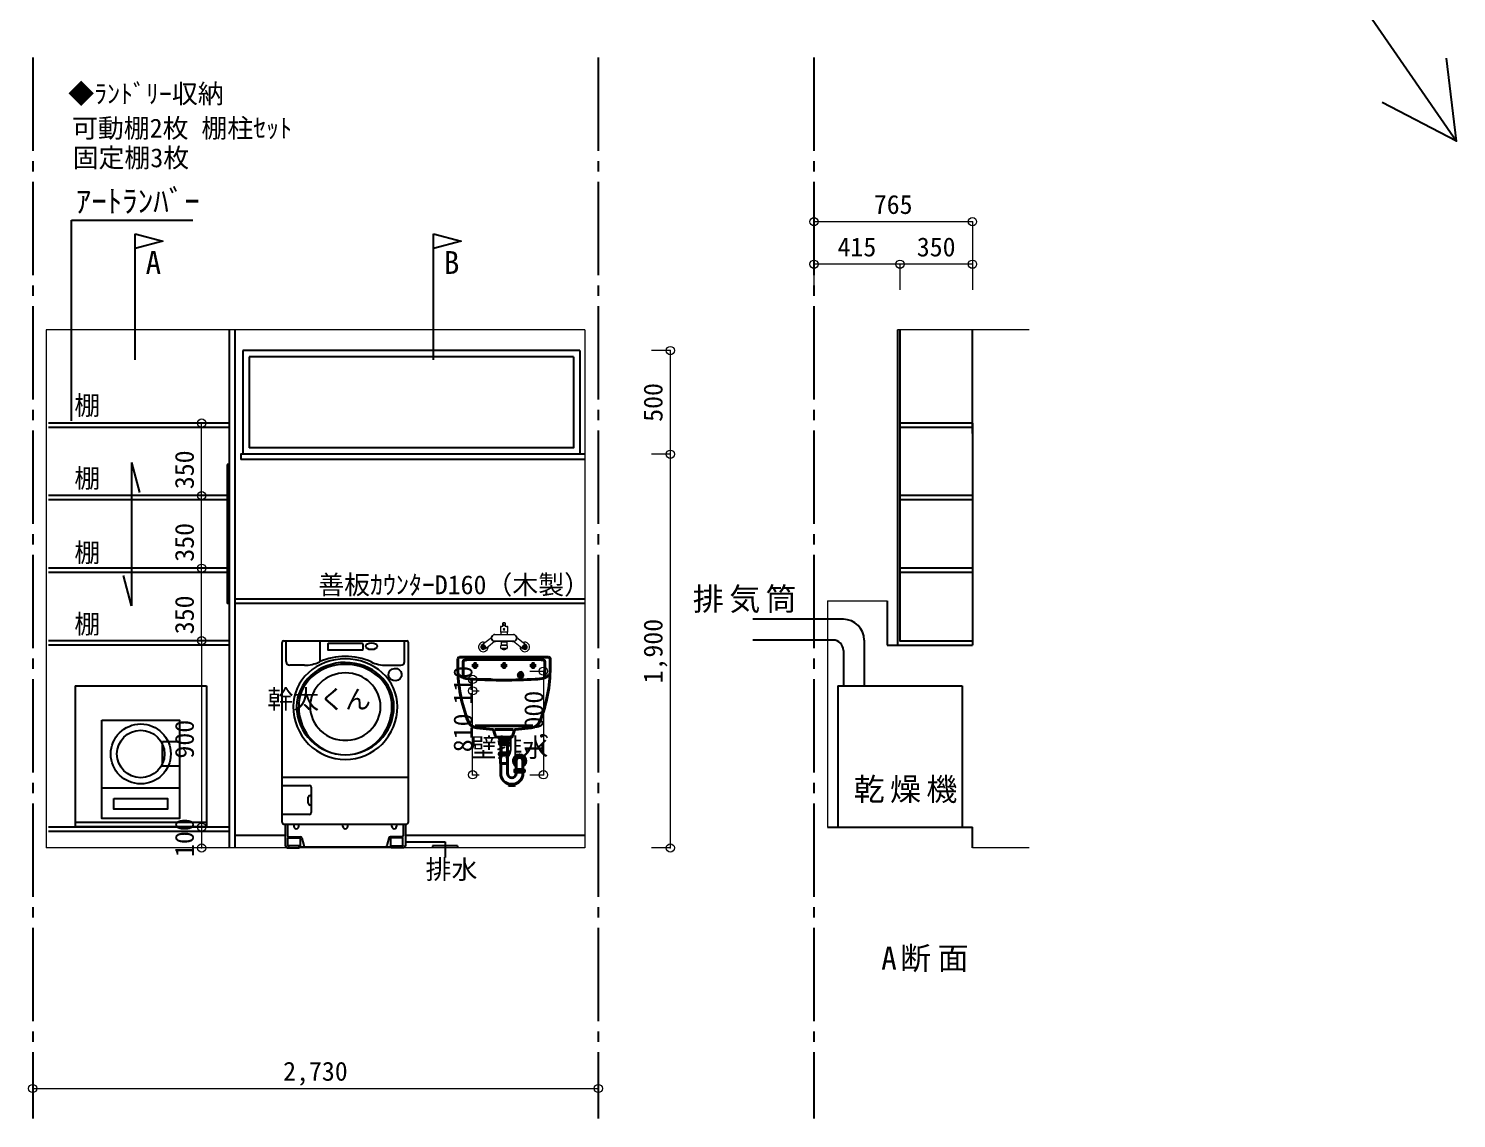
# Model space of a CAD drawing. Units: millimetres at full size, sheet at 1:50, with parts at 1:100. Extents: x -31113 to 29332, y -20209 to 31249.
# Drawn here: x -18290 to -11398, y -7848 to -2589 of the extents above; entities that cross this region are included whole.
import ezdxf
from ezdxf.enums import TextEntityAlignment as Align

# ---------------------------------------------------------------- set-up
doc = ezdxf.new("R2010")
doc.units = ezdxf.units.MM
doc.header["$LTSCALE"] = 50
doc.header["$PDMODE"] = 32
doc.header["$PDSIZE"] = 40
doc.linetypes.add('CHAIN2', pattern=[12, 9, -1, 1, -1])
for name, color, linetype, lineweight in [('0-0_図面枠', 5, 'CHAIN2', 25), ('0-1_文字', 4, 'Continuous', 9), ('0-7_家具', 134, 'Continuous', 25), ('0-E_2058', 7, 'Continuous', 9), ('0-F_補助線', 7, 'Continuous', 25), ('1-E_ソリッド図形', 7, 'Continuous', 9), ('B-A_文字', 7, 'Continuous', 25)]:
    doc.layers.add(name, color=color, linetype=linetype, lineweight=lineweight)
doc.layers.add('1-F_寸法・方位', color=7, linetype='Continuous')
doc.styles.add('ＭＳ ゴシック', font='')
doc.styles.get('ＭＳ ゴシック').set_extended_font_data('MS Gothic')

msp = doc.modelspace()

# ---------------------------------------------------------------- linework, layer by layer
at = {"layer": '0-0_図面枠'}
for p, q in [((-18269.59, -2729.17), (-18269.59, -7848.22)), ((-15539.59, -2729.17), (-15539.59, -7848.22)), ((-14498.74, -2729.17), (-14498.74, -7848.22)), ((-16470.77, -6512.73), (-16279.59, -6512.73)), ((-16279.59, -6512.73), (-16279.59, -6589.02)), ((-16219.59, -6532.98), (-16219.59, -6542.98))]:
    msp.add_line(p, q, dxfattribs=at)
msp.add_lwpolyline([(-16219.59, -6532.98), (-16339.59, -6532.98), (-16339.59, -6542.98)], dxfattribs=at)
at = {"layer": '0-1_文字'}
for p, q in [((-15604.59, -4042.98), (-18204.59, -4042.98)), ((-18204.59, -4042.98), (-18204.59, -6542.98)), ((-15604.59, -4042.98), (-15604.59, -6542.98)), ((-13459.97, -4042.98), (-14095.74, -4042.98)), ((-14433.74, -5349.9), (-14433.74, -6442.98)), ((-14433.74, -5349.9), (-14145.74, -5349.9)), ((-15604.59, -6542.98), (-18204.59, -6542.98)), ((-13459.97, -6542.98), (-13733.74, -6542.98))]:
    msp.add_line(p, q, dxfattribs=at)
at = {"layer": '0-7_家具'}
for p, q in [((-13733.74, -4542.98), (-13733.74, -4042.98)), ((-15659.59, -4172.98), (-17224.59, -4172.98)), ((-17224.59, -4172.98), (-17224.59, -4612.98)), ((-13733.74, -4513.98), (-13733.74, -4842.98)), ((-13733.74, -4863.98), (-13733.74, -5192.98)), ((-13733.74, -5213.98), (-13733.74, -5542.98)), ((-14356.74, -5439.58), (-14793.89, -5439.58)), ((-14406.74, -5539.58), (-14793.89, -5539.58)), ((-14256.74, -5539.58), (-14256.74, -5760.98)), ((-14356.74, -5589.58), (-14356.74, -5760.98))]:
    msp.add_line(p, q, dxfattribs=at)
msp.add_lwpolyline([(-15659.59, -4172.98), (-15659.59, -4612.98), (-17224.59, -4612.98)], dxfattribs=at)
for centre, radius in [((-14356.74, -5539.58), 100), ((-14406.74, -5589.58), 50)]:
    msp.add_arc(centre, radius, 0, 90, dxfattribs=at)
at = {"layer": '0-E_2058', "color": 6, "lineweight": 25}
for p, q in [((-17775.09, -4187.9), (-17775.09, -3578.89)), ((-16335.31, -4187.9), (-16335.31, -3578.89)), ((-17321.59, -6442.98), (-18192.59, -6442.98)), ((-17321.59, -6463.98), (-18192.59, -6463.98))]:
    msp.add_line(p, q, dxfattribs=at)
at = {"layer": '0-E_2058', "color": 4}
for p, q in [((-13733.74, -3521.15), (-14498.74, -3521.15)), ((-14498.74, -3521.15), (-14498.74, -3726.09)), ((-13733.74, -3521.15), (-13733.74, -3726.09)), ((-14083.74, -3726.09), (-14498.74, -3726.09)), ((-14498.74, -3726.09), (-14498.74, -3850.29)), ((-13733.74, -3726.09), (-14083.74, -3726.09)), ((-14083.74, -3726.09), (-14083.74, -3850.29)), ((-13733.74, -3726.09), (-13733.74, -3850.29)), ((-15192.17, -4142.98), (-15282.39, -4142.98)), ((-15192.17, -4142.98), (-15192.17, -4642.98)), ((-17454.23, -4842.98), (-17454.23, -4492.98)), ((-15192.17, -4642.98), (-15282.39, -4642.98)), ((-15192.17, -4642.98), (-15192.17, -6542.98)), ((-17454.23, -5192.98), (-17454.23, -4842.98)), ((-17454.23, -5542.98), (-17454.23, -5192.98)), ((-17454.23, -5542.98), (-17454.23, -6442.98)), ((-17454.23, -6442.98), (-17454.23, -6542.98)), ((-15192.17, -6542.98), (-15282.39, -6542.98)), ((-18269.59, -7703.73), (-15539.59, -7703.73))]:
    msp.add_line(p, q, dxfattribs=at)
at = {"layer": '0-E_2058', "color": 6, "lineweight": 25}
for points in [[(-17775.09, -3578.89), (-17642.12, -3614.52), (-17775.09, -3650.15)], [(-16335.31, -3578.89), (-16202.34, -3614.52), (-16335.31, -3650.15)]]:
    msp.add_lwpolyline(points, dxfattribs=at)
at = {"layer": '0-E_2058'}
for p in [(-14498.74, -3521.15), (-13733.74, -3521.15), (-14498.74, -3726.09), (-14083.74, -3726.09), (-13733.74, -3726.09), (-15192.17, -4142.98), (-17454.23, -4492.98), (-15192.17, -4642.98), (-17454.23, -4842.98), (-17454.23, -5192.98), (-17454.23, -5542.98), (-17454.23, -6442.98), (-17454.23, -6542.98), (-15192.17, -6542.98), (-18269.59, -7703.73), (-15539.59, -7703.73)]:
    msp.add_point(p, dxfattribs=at)
at = {"layer": '0-F_補助線', "color": 6}
for p, q in [((-18081.9, -3513.66), (-17497.17, -3513.66)), ((-18081.9, -4481.76), (-18081.9, -3513.66)), ((-17321.59, -4042.98), (-17321.59, -6542.98)), ((-17294.59, -4042.98), (-17294.59, -6542.98)), ((-14095.74, -4042.98), (-14095.74, -5563.98)), ((-15629.59, -4142.98), (-17254.59, -4142.98)), ((-17254.59, -4142.98), (-17254.59, -4642.98)), ((-15629.59, -4142.98), (-15629.59, -4642.98)), ((-17321.59, -4492.98), (-18192.59, -4492.98)), ((-17321.59, -4513.98), (-18192.59, -4513.98)), ((-13733.74, -4492.98), (-14083.74, -4492.98)), ((-13733.74, -4513.98), (-14083.74, -4513.98)), ((-13733.74, -4492.98), (-13733.74, -4513.98)), ((-17792.59, -4682.98), (-17792.59, -5373.98)), ((-17792.59, -4682.98), (-17753.77, -4827.87)), ((-15604.59, -4667.98), (-17264.59, -4667.98)), ((-17321.59, -4692.98), (-17331.59, -4692.98)), ((-17331.59, -4692.98), (-17331.59, -5363.98)), ((-17321.59, -4842.98), (-18192.59, -4842.98)), ((-17321.59, -4863.98), (-18192.59, -4863.98)), ((-13733.74, -4842.98), (-14083.74, -4842.98)), ((-13733.74, -4863.98), (-14083.74, -4863.98)), ((-13733.74, -4842.98), (-13733.74, -4863.98)), ((-17321.59, -5192.98), (-18192.59, -5192.98)), ((-17321.59, -5213.98), (-18192.59, -5213.98)), ((-17792.59, -5373.98), (-17831.42, -5229.09)), ((-13733.74, -5192.98), (-14083.74, -5192.98)), ((-13733.74, -5213.98), (-14083.74, -5213.98)), ((-13733.74, -5192.98), (-13733.74, -5213.98)), ((-17321.59, -5363.98), (-17331.59, -5363.98)), ((-15604.59, -5342.98), (-17294.59, -5342.98)), ((-15604.59, -5363.98), (-17294.59, -5363.98)), ((-17321.59, -5542.98), (-18192.59, -5542.98)), ((-17321.59, -5563.98), (-18192.59, -5563.98)), ((-14145.74, -5563.98), (-13733.74, -5563.98)), ((-13733.74, -5542.98), (-13733.74, -5563.98)), ((-14383.74, -5760.98), (-13783.74, -5760.98)), ((-14383.74, -5760.98), (-14383.74, -6442.98)), ((-13783.74, -5760.98), (-13783.74, -6442.98)), ((-14433.74, -6442.98), (-13733.74, -6442.98)), ((-13733.74, -6542.98), (-13733.74, -6442.98))]:
    msp.add_line(p, q, dxfattribs=at)
at = {"layer": '0-F_補助線', "lineweight": 18}
for p, q in [((-16046.06, -5515.05), (-16043.7, -5513.19)), ((-16040.33, -5512.7), (-16037.86, -5513.69)), ((-16012.09, -5475.59), (-16012.09, -5501.79)), ((-16010.59, -5502.09), (-16011.79, -5502.09)), ((-15994.59, -5502.09), (-16010.59, -5502.09)), ((-16010.59, -5502.09), (-16010.59, -5513.69)), ((-15978.59, -5502.09), (-15994.59, -5502.09)), ((-15977.39, -5502.09), (-15978.59, -5502.09)), ((-15978.59, -5513.69), (-15978.59, -5502.09)), ((-15977.09, -5501.79), (-15977.09, -5475.59)), ((-15951.32, -5513.69), (-15948.86, -5512.7)), ((-15945.48, -5513.19), (-15943.13, -5515.05)), ((-16084.59, -5572.98), (-16104.59, -5572.98)), ((-16102.02, -5563.56), (-16086.6, -5551.42)), ((-16094.59, -5562.98), (-16094.59, -5582.98)), ((-16087.17, -5582.42), (-16071.81, -5570.32)), ((-16086.6, -5551.42), (-16055.62, -5527.04)), ((-16071.81, -5570.32), (-16040.8, -5545.91)), ((-16055.62, -5527.04), (-16055.93, -5524.99)), ((-16055.49, -5527.91), (-16055.62, -5527.04)), ((-16054.67, -5521.83), (-16052.23, -5519.88)), ((-16053.93, -5538.82), (-16054.34, -5535.88)), ((-16051.84, -5541.48), (-16049.05, -5542.59)), ((-16040.8, -5545.91), (-16041.72, -5545.55)), ((-16038.86, -5546.67), (-16040.8, -5545.91)), ((-15994.59, -5514.19), (-16039.81, -5514.19)), ((-16039.81, -5545.19), (-15994.59, -5545.19)), ((-16039.59, -5513.69), (-16037.86, -5513.69)), ((-16034.86, -5545.69), (-16039.59, -5545.69)), ((-16037.86, -5513.69), (-16010.59, -5513.69)), ((-16035.5, -5546.19), (-16034.86, -5545.69)), ((-16008.59, -5545.69), (-16034.86, -5545.69)), ((-16010.59, -5513.69), (-15994.59, -5513.69)), ((-16010.09, -5564.89), (-16010.09, -5568.11)), ((-16002.59, -5564.89), (-16010.09, -5564.89)), ((-16010.09, -5579.6), (-16010.09, -5568.11)), ((-16010.09, -5579.6), (-16010.09, -5580.49)), ((-16010.09, -5580.49), (-16006.45, -5580.49)), ((-16008.84, -5548.19), (-16008.84, -5547.89)), ((-16008.84, -5548.19), (-16008.84, -5564.09)), ((-16008.84, -5564.09), (-16002.59, -5564.09)), ((-15994.59, -5545.69), (-16008.59, -5545.69)), ((-16007.59, -5546.69), (-16007.59, -5547.89)), ((-16006.45, -5580.49), (-16006.05, -5580.89)), ((-16006.45, -5580.49), (-15994.59, -5580.49)), ((-16004.01, -5580.89), (-16006.05, -5580.89)), ((-16004.01, -5580.89), (-16003.51, -5581.39)), ((-15994.59, -5580.89), (-16004.01, -5580.89)), ((-16003.51, -5581.39), (-15994.59, -5581.39)), ((-16003.51, -5581.39), (-16003.51, -5582.6)), ((-16002.59, -5564.09), (-15994.59, -5564.09)), ((-16002.59, -5564.09), (-16002.59, -5564.89)), ((-15994.59, -5564.89), (-16002.59, -5564.89)), ((-15994.59, -5513.69), (-15978.59, -5513.69)), ((-15949.38, -5514.19), (-15994.59, -5514.19)), ((-15994.59, -5545.19), (-15949.38, -5545.19)), ((-15980.6, -5545.69), (-15994.59, -5545.69)), ((-15994.59, -5564.09), (-15986.59, -5564.09)), ((-15986.59, -5564.89), (-15994.59, -5564.89)), ((-15994.59, -5580.49), (-15982.73, -5580.49)), ((-15985.17, -5580.89), (-15994.59, -5580.89)), ((-15994.59, -5581.39), (-15985.67, -5581.39)), ((-15986.59, -5564.89), (-15986.59, -5564.09)), ((-15986.59, -5564.09), (-15980.34, -5564.09)), ((-15979.09, -5564.89), (-15986.59, -5564.89)), ((-15985.67, -5581.39), (-15985.17, -5580.89)), ((-15985.67, -5582.6), (-15985.67, -5581.39)), ((-15983.13, -5580.89), (-15985.17, -5580.89)), ((-15983.13, -5580.89), (-15982.73, -5580.49)), ((-15982.73, -5580.49), (-15979.09, -5580.49)), ((-15981.6, -5547.89), (-15981.59, -5546.69)), ((-15954.33, -5545.69), (-15980.6, -5545.69)), ((-15980.34, -5547.89), (-15980.34, -5548.19)), ((-15980.34, -5564.09), (-15980.34, -5548.19)), ((-15979.09, -5568.11), (-15979.09, -5564.89)), ((-15979.09, -5568.11), (-15979.09, -5579.6)), ((-15979.09, -5580.49), (-15979.09, -5579.6)), ((-15978.59, -5513.69), (-15951.32, -5513.69)), ((-15949.59, -5545.69), (-15954.33, -5545.69)), ((-15954.33, -5545.69), (-15953.69, -5546.19)), ((-15951.32, -5513.69), (-15949.59, -5513.69)), ((-15948.39, -5545.91), (-15950.32, -5546.67)), ((-15947.47, -5545.55), (-15948.39, -5545.91)), ((-15948.39, -5545.91), (-15917.38, -5570.32)), ((-15940.13, -5542.59), (-15937.35, -5541.48)), ((-15936.95, -5519.88), (-15934.52, -5521.83)), ((-15934.84, -5535.88), (-15935.25, -5538.82)), ((-15933.56, -5527.04), (-15933.69, -5527.91)), ((-15933.25, -5524.99), (-15933.56, -5527.04)), ((-15933.56, -5527.04), (-15902.59, -5551.42)), ((-15917.38, -5570.32), (-15902.02, -5582.42)), ((-15884.59, -5572.98), (-15904.59, -5572.98)), ((-15902.59, -5551.42), (-15887.17, -5563.56)), ((-15894.59, -5562.98), (-15894.59, -5582.98)), ((-16003.22, -5583.31), (-16002.79, -5583.74)), ((-16002.68, -5583.79), (-16001.47, -5583.79)), ((-16001.47, -5583.79), (-15995.89, -5583.79)), ((-15995.89, -5583.79), (-15994.59, -5583.79)), ((-15995.89, -5583.79), (-15995.89, -5585.5)), ((-15994.59, -5583.79), (-15993.29, -5583.79)), ((-15993.29, -5585.5), (-15993.29, -5583.79)), ((-15993.29, -5583.79), (-15987.73, -5583.79)), ((-15987.73, -5583.79), (-15987.7, -5583.79)), ((-15987.7, -5583.79), (-15986.5, -5583.79)), ((-15986.4, -5583.74), (-15985.97, -5583.31))]:
    msp.add_line(p, q, dxfattribs=at)
at = {"layer": '0-F_補助線'}
for p, q in [((-17065.77, -6418.66), (-17065.77, -5551.76)), ((-17056.99, -5542.98), (-16464.55, -5542.98)), ((-17046.35, -5643.86), (-17046.35, -5542.98)), ((-16845.77, -5560.1), (-16845.77, -5584.1)), ((-16678.77, -5557.1), (-16842.77, -5557.1)), ((-16675.77, -5560.1), (-16675.77, -5584.1)), ((-16475.19, -5643.86), (-16475.19, -5542.98)), ((-16455.77, -6418.66), (-16455.77, -5551.76)), ((-16842.77, -5587.1), (-16678.77, -5587.1)), ((-16958.55, -5661.42), (-17028.79, -5661.42)), ((-16562.99, -5661.42), (-16492.75, -5661.42)), ((-18065.18, -5760.98), (-17431.18, -5760.98)), ((-18065.18, -5760.98), (-18065.18, -6440.98)), ((-17431.18, -5760.98), (-17431.18, -6440.98)), ((-17643.78, -6030.06), (-17560.98, -6030.06)), ((-17935.38, -6253.26), (-17560.98, -6253.26)), ((-16455.77, -6203.74), (-17065.77, -6203.74)), ((-17065.77, -6240.93), (-16933.58, -6240.93)), ((-16924.8, -6249.71), (-16924.8, -6372.14)), ((-16939.8, -6327.14), (-16939.8, -6297.99)), ((-16931.02, -6289.21), (-16924.8, -6289.21)), ((-16924.8, -6335.93), (-16931.02, -6335.93)), ((-16924.8, -6289.21), (-16924.8, -6335.93)), ((-16933.58, -6380.93), (-17065.77, -6380.93)), ((-17431.18, -6420.98), (-18065.18, -6420.98)), ((-17431.18, -6440.98), (-18065.18, -6440.98)), ((-17056.99, -6427.44), (-16464.55, -6427.44)), ((-17050.77, -6427.44), (-17050.77, -6534.68)), ((-17039.94, -6427.44), (-17039.94, -6483.83)), ((-16481.6, -6427.44), (-16481.6, -6483.83)), ((-16470.77, -6427.44), (-16470.77, -6534.68)), ((-17049.01, -6536.44), (-17042.96, -6536.44)), ((-17042.96, -6536.44), (-17042.96, -6542.98)), ((-17034.94, -6488.83), (-16979.18, -6488.83)), ((-17033.23, -6542.98), (-17033.23, -6532.56)), ((-16983.23, -6537.44), (-16538.31, -6537.44)), ((-16970.69, -6495.34), (-16961.16, -6530.93)), ((-16550.84, -6495.34), (-16560.38, -6530.93)), ((-16486.6, -6488.83), (-16542.36, -6488.83)), ((-16488.31, -6542.98), (-16488.31, -6532.56)), ((-16478.58, -6536.44), (-16478.58, -6542.98)), ((-16472.53, -6536.44), (-16478.58, -6536.44))]:
    msp.add_line(p, q, dxfattribs=at)
at = {"layer": '0-F_補助線', "color": 3, "lineweight": 40}
for p, q in [((-16217.09, -5673.38), (-16217.09, -5630.98)), ((-16209.09, -5622.98), (-15780.09, -5622.98)), ((-16192.09, -5720.96), (-16192.09, -5645.01)), ((-16149.25, -5632.98), (-15839.93, -5632.98)), ((-16134.59, -5647.24), (-16134.59, -5678.71)), ((-15994.59, -5647.24), (-15994.59, -5678.71)), ((-15854.59, -5647.24), (-15854.59, -5678.71)), ((-15797.09, -5720.92), (-15797.09, -5645.01)), ((-15772.09, -5673.38), (-15772.09, -5630.98)), ((-16118.85, -5662.98), (-16150.32, -5662.98)), ((-16009.77, -5662.98), (-15979.28, -5662.98)), ((-15870.34, -5662.98), (-15838.86, -5662.98)), ((-16134.02, -5954.53), (-15855.16, -5954.53)), ((-16050.01, -5971.43), (-16125.67, -5963.47)), ((-16035.41, -6005.05), (-16043.14, -5977.24)), ((-15953.78, -6005.05), (-15946.05, -5977.24)), ((-15939.18, -5971.43), (-15863.52, -5963.47)), ((-16031.55, -6007.98), (-15957.63, -6007.98)), ((-16022.09, -6012.98), (-16017.09, -6007.98)), ((-16022.09, -6012.98), (-15967.09, -6012.98)), ((-16022.09, -6014.98), (-16022.09, -6012.98)), ((-16017.09, -6014.98), (-16017.09, -6020.08)), ((-16014.59, -6031.98), (-15974.59, -6031.98)), ((-16014.59, -6043.98), (-15974.59, -6043.98)), ((-16013.59, -6031.98), (-16013.59, -6021.58)), ((-16012.59, -6021.58), (-15974.59, -6021.58)), ((-16011.59, -6031.98), (-16011.59, -6021.58)), ((-16010.59, -6083.98), (-16010.59, -6043.98)), ((-16008.09, -6014.98), (-16008.09, -6020.08)), ((-16008.09, -6020.08), (-16003.59, -6020.08)), ((-16003.59, -6014.98), (-16003.59, -6020.08)), ((-15985.59, -6014.98), (-15985.59, -6020.08)), ((-15985.59, -6020.08), (-15981.09, -6020.08)), ((-15981.09, -6014.98), (-15981.09, -6020.08)), ((-15978.59, -6083.98), (-15978.59, -6043.98)), ((-15977.59, -6031.98), (-15977.59, -6021.58)), ((-15975.59, -6031.98), (-15975.59, -6021.58)), ((-15972.09, -6014.98), (-15972.09, -6020.08)), ((-16015.59, -6083.98), (-15973.59, -6083.98)), ((-16015.59, -6095.98), (-15973.59, -6095.98)), ((-16011.79, -6095.98), (-16011.79, -6134.98)), ((-15977.39, -6095.98), (-15977.39, -6134.98)), ((-15941.09, -6112.32), (-15941.09, -6133.65)), ((-15921.11, -6099.03), (-15939.58, -6109.7)), ((-15935.59, -6164.98), (-15935.59, -6122.98)), ((-15899.61, -6109.7), (-15918.08, -6099.03)), ((-15903.59, -6164.98), (-15903.59, -6122.98)), ((-15898.09, -6133.65), (-15898.09, -6112.32)), ((-16011.79, -6134.98), (-15977.39, -6134.98)), ((-16010.59, -6182.48), (-16010.59, -6134.98)), ((-15978.59, -6182.56), (-15978.59, -6134.98)), ((-15940.59, -6164.98), (-15898.59, -6164.98)), ((-15940.59, -6176.98), (-15898.59, -6176.98)), ((-15939.58, -6136.27), (-15935.59, -6138.57)), ((-15935.59, -6182.56), (-15935.59, -6176.98)), ((-15903.59, -6138.57), (-15899.61, -6136.27)), ((-15903.59, -6182.48), (-15903.59, -6176.98)), ((-15972.09, -6240.48), (-15972.09, -6238.98)), ((-15972.09, -6238.98), (-15942.09, -6238.98)), ((-15970.09, -6236.98), (-15970.09, -6238.98)), ((-15970.09, -6236.98), (-15944.09, -6236.98)), ((-15969.59, -6234.51), (-15969.59, -6236.98)), ((-15968.34, -6241.48), (-15945.84, -6241.48)), ((-15944.59, -6234.51), (-15944.59, -6236.98)), ((-15944.09, -6236.98), (-15944.09, -6238.98)), ((-15942.09, -6240.48), (-15942.09, -6238.98))]:
    msp.add_line(p, q, dxfattribs=at)
at = {"layer": '0-F_補助線', "color": 134}
for p, q in [((-17050.77, -6482.98), (-17294.59, -6482.98)), ((-15604.59, -6482.98), (-16470.77, -6482.98))]:
    msp.add_line(p, q, dxfattribs=at)
at = {"layer": '0-F_補助線', "color": 6}
for points in [[(-14083.74, -4042.98), (-14083.74, -5542.98), (-13733.74, -5542.98)], [(-15604.59, -4642.98), (-17264.59, -4642.98), (-17264.59, -4667.98)]]:
    msp.add_lwpolyline(points, dxfattribs=at)
at = {"layer": '0-F_補助線'}
for points in [[(-17046.35, -5542.98), (-16884.41, -5542.98), (-16884.41, -5645.01)], [(-17560.98, -6148.86), (-17643.78, -6148.86), (-17643.78, -6030.06)], [(-17042.96, -6542.98), (-16983.23, -6542.98), (-16983.23, -6532.56)], [(-16478.58, -6542.98), (-16538.31, -6542.98), (-16538.31, -6532.56)]]:
    msp.add_lwpolyline(points, dxfattribs=at)
at = {"layer": '0-F_補助線', "lineweight": 18}
for points in [[(-16008.84, -5547.89), (-16007.59, -5547.89), (-15994.59, -5547.89)], [(-15994.59, -5547.89), (-15981.6, -5547.89), (-15980.34, -5547.89)]]:
    msp.add_lwpolyline(points, dxfattribs=at)
at = {"layer": '0-F_補助線'}
for points in [[(-17935.38, -5925.66), (-17560.98, -5925.66), (-17560.98, -6400.86), (-17935.38, -6400.86)], [(-17877.78, -6303.91), (-17618.58, -6303.91), (-17618.58, -6356.11), (-17877.78, -6356.11)], [(-17038.23, -6532.56), (-17038.23, -6493.43), (-16978.23, -6493.43), (-16978.23, -6532.56)], [(-16483.31, -6532.56), (-16483.31, -6493.43), (-16543.31, -6493.43), (-16543.31, -6532.56)]]:
    msp.add_lwpolyline(points, close=True, dxfattribs=at)
at = {"layer": '0-F_補助線', "color": 3, "lineweight": 40}
for points in [[(-16022.09, -6014.98), (-15967.09, -6014.98), (-15967.09, -6012.98), (-15972.09, -6007.98)], [(-16008.09, -6037.98), (-16008.11, -6037.46), (-16008.16, -6036.94), (-16008.25, -6036.43), (-16008.36, -6035.93), (-16008.51, -6035.45), (-16008.7, -6034.98), (-16008.91, -6034.54), (-16009.15, -6034.13), (-16009.41, -6033.74), (-16009.7, -6033.39), (-16010.01, -6033.07), (-16010.34, -6032.79), (-16010.69, -6032.55), (-16011.05, -6032.35), (-16011.43, -6032.19), (-16011.81, -6032.07), (-16012.2, -6032.01), (-16012.59, -6031.98), (-16012.98, -6032.01), (-16013.37, -6032.07), (-16013.76, -6032.19), (-16014.13, -6032.35), (-16014.49, -6032.55), (-16014.84, -6032.79), (-16015.17, -6033.07), (-16015.49, -6033.39), (-16015.77, -6033.74), (-16016.04, -6034.13), (-16016.28, -6034.54), (-16016.49, -6034.98), (-16016.67, -6035.45), (-16016.82, -6035.93), (-16016.94, -6036.43), (-16017.02, -6036.94), (-16017.08, -6037.46), (-16017.09, -6037.98), (-16017.08, -6038.51), (-16017.02, -6039.03), (-16016.94, -6039.54)], [(-16016.94, -6039.54), (-16016.82, -6040.04), (-16016.67, -6040.52), (-16016.49, -6040.98), (-16016.28, -6041.43), (-16016.04, -6041.84), (-16015.77, -6042.23), (-16015.49, -6042.58), (-16015.17, -6042.9), (-16014.84, -6043.18), (-16014.49, -6043.42), (-16014.13, -6043.62), (-16013.76, -6043.78), (-16013.37, -6043.89), (-16012.98, -6043.96), (-16012.59, -6043.98), (-16012.2, -6043.96), (-16011.81, -6043.89), (-16011.43, -6043.78), (-16011.05, -6043.62), (-16010.69, -6043.42), (-16010.34, -6043.18), (-16010.01, -6042.9), (-16009.7, -6042.58), (-16009.41, -6042.23), (-16009.15, -6041.84), (-16008.91, -6041.43), (-16008.7, -6040.98), (-16008.51, -6040.52), (-16008.36, -6040.04), (-16008.25, -6039.54), (-16008.16, -6039.03), (-16008.11, -6038.51), (-16008.09, -6037.98)], [(-15985.59, -6037.98), (-15985.63, -6037.46), (-15985.73, -6036.94), (-15985.9, -6036.43), (-15986.14, -6035.93), (-15986.44, -6035.45), (-15986.8, -6034.98), (-15987.22, -6034.54), (-15987.7, -6034.13), (-15988.23, -6033.74), (-15988.81, -6033.39), (-15989.43, -6033.07), (-15990.09, -6032.79), (-15990.79, -6032.55), (-15991.51, -6032.35), (-15992.26, -6032.19), (-15993.03, -6032.07), (-15993.81, -6032.01), (-15994.59, -6031.98), (-15995.38, -6032.01), (-15996.16, -6032.07), (-15996.92, -6032.19), (-15997.67, -6032.35), (-15998.4, -6032.55), (-15999.09, -6032.79), (-15999.75, -6033.07), (-16000.38, -6033.39), (-16000.96, -6033.74), (-16001.49, -6034.13), (-16001.96, -6034.54), (-16002.39, -6034.98), (-16002.75, -6035.45), (-16003.05, -6035.93), (-16003.29, -6036.43), (-16003.46, -6036.94), (-16003.56, -6037.46), (-16003.59, -6037.98), (-16003.56, -6038.51), (-16003.46, -6039.03), (-16003.29, -6039.54)], [(-16003.29, -6039.54), (-16003.05, -6040.04), (-16002.75, -6040.52), (-16002.39, -6040.98), (-16001.97, -6041.43), (-16001.49, -6041.84), (-16000.96, -6042.23), (-16000.38, -6042.58), (-15999.75, -6042.9), (-15999.09, -6043.18), (-15998.4, -6043.42), (-15997.67, -6043.62), (-15996.92, -6043.78), (-15996.16, -6043.89), (-15995.38, -6043.96), (-15994.59, -6043.98), (-15993.81, -6043.96), (-15993.03, -6043.89), (-15992.26, -6043.78), (-15991.51, -6043.62), (-15990.79, -6043.42), (-15990.09, -6043.18), (-15989.43, -6042.9), (-15988.81, -6042.58), (-15988.23, -6042.23), (-15987.7, -6041.84), (-15987.22, -6041.43), (-15986.8, -6040.98), (-15986.44, -6040.52), (-15986.14, -6040.04), (-15985.9, -6039.54), (-15985.73, -6039.03), (-15985.63, -6038.51), (-15985.59, -6037.98)], [(-15972.09, -6037.98), (-15972.11, -6037.46), (-15972.16, -6036.94), (-15972.25, -6036.43), (-15972.36, -6035.93), (-15972.51, -6035.45), (-15972.7, -6034.98), (-15972.91, -6034.54), (-15973.15, -6034.13), (-15973.41, -6033.74), (-15973.7, -6033.39), (-15974.01, -6033.07), (-15974.34, -6032.79), (-15974.69, -6032.55), (-15975.05, -6032.35), (-15975.43, -6032.19), (-15975.81, -6032.07), (-15976.2, -6032.01), (-15976.59, -6031.98), (-15976.98, -6032.01), (-15977.37, -6032.07), (-15977.76, -6032.19), (-15978.13, -6032.35), (-15978.49, -6032.55), (-15978.84, -6032.79), (-15979.17, -6033.07), (-15979.49, -6033.39), (-15979.77, -6033.74), (-15980.04, -6034.13), (-15980.28, -6034.54), (-15980.49, -6034.98), (-15980.67, -6035.45), (-15980.82, -6035.93), (-15980.94, -6036.43), (-15981.02, -6036.94), (-15981.08, -6037.46), (-15981.09, -6037.98), (-15981.08, -6038.51), (-15981.02, -6039.03), (-15980.94, -6039.54)], [(-15980.94, -6039.54), (-15980.82, -6040.04), (-15980.67, -6040.52), (-15980.49, -6040.98), (-15980.28, -6041.43), (-15980.04, -6041.84), (-15979.77, -6042.23), (-15979.49, -6042.58), (-15979.17, -6042.9), (-15978.84, -6043.18), (-15978.49, -6043.42), (-15978.13, -6043.62), (-15977.76, -6043.78), (-15977.37, -6043.89), (-15976.98, -6043.96), (-15976.59, -6043.98), (-15976.2, -6043.96), (-15975.81, -6043.89), (-15975.43, -6043.78), (-15975.05, -6043.62), (-15974.69, -6043.42), (-15974.34, -6043.18), (-15974.01, -6042.9), (-15973.7, -6042.58), (-15973.41, -6042.23), (-15973.15, -6041.84), (-15972.91, -6041.43), (-15972.7, -6040.98), (-15972.51, -6040.52), (-15972.36, -6040.04), (-15972.25, -6039.54), (-15972.16, -6039.03), (-15972.11, -6038.51), (-15972.09, -6037.98)], [(-16008.59, -6089.98), (-16008.61, -6089.46), (-16008.66, -6088.94), (-16008.75, -6088.43), (-16008.88, -6087.93), (-16009.04, -6087.45), (-16009.23, -6086.98), (-16009.45, -6086.54), (-16009.7, -6086.13), (-16009.98, -6085.74), (-16010.29, -6085.39), (-16010.62, -6085.07), (-16010.97, -6084.79), (-16011.34, -6084.55), (-16011.72, -6084.35), (-16012.11, -6084.19), (-16012.52, -6084.07), (-16012.93, -6084.01), (-16013.34, -6083.98), (-16013.76, -6084.01), (-16014.17, -6084.07), (-16014.57, -6084.19), (-16014.97, -6084.35), (-16015.35, -6084.55), (-16015.72, -6084.79), (-16016.07, -6085.07), (-16016.4, -6085.39), (-16016.7, -6085.74), (-16016.98, -6086.13), (-16017.23, -6086.54), (-16017.46, -6086.98), (-16017.65, -6087.45), (-16017.81, -6087.93), (-16017.93, -6088.43), (-16018.02, -6088.94), (-16018.07, -6089.46), (-16018.09, -6089.98), (-16018.07, -6090.51), (-16018.02, -6091.03), (-16017.93, -6091.54)], [(-16017.93, -6091.54), (-16017.81, -6092.04), (-16017.65, -6092.52), (-16017.46, -6092.98), (-16017.23, -6093.43), (-16016.98, -6093.84), (-16016.7, -6094.23), (-16016.4, -6094.58), (-16016.07, -6094.9), (-16015.72, -6095.18), (-16015.35, -6095.42), (-16014.97, -6095.62), (-16014.57, -6095.78), (-16014.17, -6095.89), (-16013.76, -6095.96), (-16013.34, -6095.98), (-16012.93, -6095.96), (-16012.52, -6095.89), (-16012.11, -6095.78), (-16011.72, -6095.62), (-16011.34, -6095.42), (-16010.97, -6095.18), (-16010.62, -6094.9), (-16010.29, -6094.58), (-16009.98, -6094.23), (-16009.7, -6093.84), (-16009.45, -6093.43), (-16009.23, -6092.98), (-16009.04, -6092.52), (-16008.88, -6092.04), (-16008.75, -6091.54), (-16008.66, -6091.03), (-16008.61, -6090.51), (-16008.59, -6089.98)], [(-15985.09, -6089.98), (-15985.13, -6089.46), (-15985.24, -6088.94), (-15985.42, -6088.43), (-15985.67, -6087.93), (-15985.98, -6087.45), (-15986.37, -6086.98), (-15986.81, -6086.54), (-15987.32, -6086.13), (-15987.88, -6085.74), (-15988.49, -6085.39), (-15989.14, -6085.07), (-15989.84, -6084.79), (-15990.58, -6084.55), (-15991.34, -6084.35), (-15992.13, -6084.19), (-15992.94, -6084.07), (-15993.76, -6084.01), (-15994.59, -6083.98), (-15995.42, -6084.01), (-15996.24, -6084.07), (-15997.05, -6084.19), (-15997.84, -6084.35), (-15998.61, -6084.55), (-15999.34, -6084.79), (-16000.04, -6085.07), (-16000.7, -6085.39), (-16001.31, -6085.74), (-16001.87, -6086.13), (-16002.37, -6086.54), (-16002.82, -6086.98), (-16003.2, -6087.45), (-16003.52, -6087.93), (-16003.77, -6088.43), (-16003.95, -6088.94), (-16004.06, -6089.46), (-16004.09, -6089.98), (-16004.06, -6090.51), (-16003.95, -6091.03), (-16003.77, -6091.54)], [(-16003.77, -6091.54), (-16003.52, -6092.04), (-16003.2, -6092.52), (-16002.82, -6092.98), (-16002.37, -6093.43), (-16001.87, -6093.84), (-16001.31, -6094.23), (-16000.7, -6094.58), (-16000.04, -6094.9), (-15999.34, -6095.18), (-15998.61, -6095.42), (-15997.84, -6095.62), (-15997.05, -6095.78), (-15996.24, -6095.89), (-15995.42, -6095.96), (-15994.59, -6095.98), (-15993.76, -6095.96), (-15992.94, -6095.89), (-15992.13, -6095.78), (-15991.34, -6095.62), (-15990.58, -6095.42), (-15989.84, -6095.18), (-15989.14, -6094.9), (-15988.49, -6094.58), (-15987.88, -6094.23), (-15987.32, -6093.84), (-15986.81, -6093.43), (-15986.37, -6092.98), (-15985.98, -6092.52), (-15985.67, -6092.04), (-15985.42, -6091.54), (-15985.24, -6091.03), (-15985.13, -6090.51), (-15985.09, -6089.98)], [(-15971.09, -6089.98), (-15971.11, -6089.46), (-15971.16, -6088.94), (-15971.25, -6088.43), (-15971.38, -6087.93), (-15971.54, -6087.45), (-15971.73, -6086.98), (-15971.95, -6086.54), (-15972.2, -6086.13), (-15972.48, -6085.74), (-15972.79, -6085.39), (-15973.12, -6085.07), (-15973.47, -6084.79), (-15973.84, -6084.55), (-15974.22, -6084.35), (-15974.61, -6084.19), (-15975.02, -6084.07), (-15975.43, -6084.01), (-15975.84, -6083.98), (-15976.26, -6084.01), (-15976.67, -6084.07), (-15977.07, -6084.19), (-15977.47, -6084.35), (-15977.85, -6084.55), (-15978.22, -6084.79), (-15978.57, -6085.07), (-15978.9, -6085.39), (-15979.2, -6085.74), (-15979.48, -6086.13), (-15979.73, -6086.54), (-15979.96, -6086.98), (-15980.15, -6087.45), (-15980.31, -6087.93), (-15980.43, -6088.43), (-15980.52, -6088.94), (-15980.57, -6089.46), (-15980.59, -6089.98), (-15980.57, -6090.51), (-15980.52, -6091.03), (-15980.43, -6091.54)], [(-15980.43, -6091.54), (-15980.31, -6092.04), (-15980.15, -6092.52), (-15979.96, -6092.98), (-15979.73, -6093.43), (-15979.48, -6093.84), (-15979.2, -6094.23), (-15978.9, -6094.58), (-15978.57, -6094.9), (-15978.22, -6095.18), (-15977.85, -6095.42), (-15977.47, -6095.62), (-15977.07, -6095.78), (-15976.67, -6095.89), (-15976.26, -6095.96), (-15975.84, -6095.98), (-15975.43, -6095.96), (-15975.02, -6095.89), (-15974.61, -6095.78), (-15974.22, -6095.62), (-15973.84, -6095.42), (-15973.47, -6095.18), (-15973.12, -6094.9), (-15972.79, -6094.58), (-15972.48, -6094.23), (-15972.2, -6093.84), (-15971.95, -6093.43), (-15971.73, -6092.98), (-15971.54, -6092.52), (-15971.38, -6092.04), (-15971.25, -6091.54), (-15971.16, -6091.03), (-15971.11, -6090.51), (-15971.09, -6089.98)], [(-15933.59, -6170.98), (-15933.61, -6170.46), (-15933.66, -6169.94), (-15933.75, -6169.43), (-15933.88, -6168.93), (-15934.04, -6168.45), (-15934.23, -6167.98), (-15934.45, -6167.54), (-15934.7, -6167.13), (-15934.98, -6166.74), (-15935.29, -6166.39), (-15935.62, -6166.07), (-15935.97, -6165.79), (-15936.34, -6165.55), (-15936.72, -6165.35), (-15937.11, -6165.19), (-15937.52, -6165.07), (-15937.93, -6165.01), (-15938.34, -6164.98), (-15938.76, -6165.01), (-15939.17, -6165.07), (-15939.57, -6165.19), (-15939.97, -6165.35), (-15940.35, -6165.55), (-15940.72, -6165.79), (-15941.07, -6166.07), (-15941.4, -6166.39), (-15941.7, -6166.74), (-15941.98, -6167.13), (-15942.23, -6167.54), (-15942.46, -6167.98), (-15942.65, -6168.45), (-15942.81, -6168.93), (-15942.93, -6169.43), (-15943.02, -6169.94), (-15943.07, -6170.46), (-15943.09, -6170.98), (-15943.07, -6171.51), (-15943.02, -6172.03), (-15942.93, -6172.54)], [(-15942.93, -6172.54), (-15942.81, -6173.04), (-15942.65, -6173.52), (-15942.46, -6173.98), (-15942.23, -6174.43), (-15941.98, -6174.84), (-15941.7, -6175.23), (-15941.4, -6175.58), (-15941.07, -6175.9), (-15940.72, -6176.18), (-15940.35, -6176.42), (-15939.97, -6176.62), (-15939.57, -6176.78), (-15939.17, -6176.89), (-15938.76, -6176.96), (-15938.34, -6176.98), (-15937.93, -6176.96), (-15937.52, -6176.89), (-15937.11, -6176.78), (-15936.72, -6176.62), (-15936.34, -6176.42), (-15935.97, -6176.18), (-15935.62, -6175.9), (-15935.29, -6175.58), (-15934.98, -6175.23), (-15934.7, -6174.84), (-15934.45, -6174.43), (-15934.23, -6173.98), (-15934.04, -6173.52), (-15933.88, -6173.04), (-15933.75, -6172.54), (-15933.66, -6172.03), (-15933.61, -6171.51), (-15933.59, -6170.98)], [(-15910.09, -6170.98), (-15910.13, -6170.46), (-15910.24, -6169.94), (-15910.42, -6169.43), (-15910.67, -6168.93), (-15910.98, -6168.45), (-15911.37, -6167.98), (-15911.81, -6167.54), (-15912.32, -6167.13), (-15912.88, -6166.74), (-15913.49, -6166.39), (-15914.14, -6166.07), (-15914.84, -6165.79), (-15915.58, -6165.55), (-15916.34, -6165.35), (-15917.13, -6165.19), (-15917.94, -6165.07), (-15918.76, -6165.01), (-15919.59, -6164.98), (-15920.42, -6165.01), (-15921.24, -6165.07), (-15922.05, -6165.19), (-15922.84, -6165.35), (-15923.61, -6165.55), (-15924.34, -6165.79), (-15925.04, -6166.07), (-15925.7, -6166.39), (-15926.31, -6166.74), (-15926.87, -6167.13), (-15927.37, -6167.54), (-15927.82, -6167.98), (-15928.2, -6168.45), (-15928.52, -6168.93), (-15928.77, -6169.43), (-15928.95, -6169.94), (-15929.06, -6170.46), (-15929.09, -6170.98), (-15929.06, -6171.51), (-15928.95, -6172.03), (-15928.77, -6172.54)], [(-15928.77, -6172.54), (-15928.52, -6173.04), (-15928.2, -6173.52), (-15927.82, -6173.98), (-15927.37, -6174.43), (-15926.87, -6174.84), (-15926.31, -6175.23), (-15925.7, -6175.58), (-15925.04, -6175.9), (-15924.34, -6176.18), (-15923.61, -6176.42), (-15922.84, -6176.62), (-15922.05, -6176.78), (-15921.24, -6176.89), (-15920.42, -6176.96), (-15919.59, -6176.98), (-15918.76, -6176.96), (-15917.94, -6176.89), (-15917.13, -6176.78), (-15916.34, -6176.62), (-15915.58, -6176.42), (-15914.84, -6176.18), (-15914.14, -6175.9), (-15913.49, -6175.58), (-15912.88, -6175.23), (-15912.32, -6174.84), (-15911.81, -6174.43), (-15911.37, -6173.98), (-15910.98, -6173.52), (-15910.67, -6173.04), (-15910.42, -6172.54), (-15910.24, -6172.03), (-15910.13, -6171.51), (-15910.09, -6170.98)], [(-15896.09, -6170.98), (-15896.11, -6170.46), (-15896.16, -6169.94), (-15896.25, -6169.43), (-15896.38, -6168.93), (-15896.54, -6168.45), (-15896.73, -6167.98), (-15896.95, -6167.54), (-15897.2, -6167.13), (-15897.48, -6166.74), (-15897.79, -6166.39), (-15898.12, -6166.07), (-15898.47, -6165.79), (-15898.84, -6165.55), (-15899.22, -6165.35), (-15899.61, -6165.19), (-15900.02, -6165.07), (-15900.43, -6165.01), (-15900.84, -6164.98), (-15901.26, -6165.01), (-15901.67, -6165.07), (-15902.07, -6165.19), (-15902.47, -6165.35), (-15902.85, -6165.55), (-15903.22, -6165.79), (-15903.57, -6166.07), (-15903.9, -6166.39), (-15904.2, -6166.74), (-15904.48, -6167.13), (-15904.73, -6167.54), (-15904.96, -6167.98), (-15905.15, -6168.45), (-15905.31, -6168.93), (-15905.43, -6169.43), (-15905.52, -6169.94), (-15905.57, -6170.46), (-15905.59, -6170.98), (-15905.57, -6171.51), (-15905.52, -6172.03), (-15905.43, -6172.54)], [(-15905.43, -6172.54), (-15905.31, -6173.04), (-15905.15, -6173.52), (-15904.96, -6173.98), (-15904.73, -6174.43), (-15904.48, -6174.84), (-15904.2, -6175.23), (-15903.9, -6175.58), (-15903.57, -6175.9), (-15903.22, -6176.18), (-15902.85, -6176.42), (-15902.47, -6176.62), (-15902.07, -6176.78), (-15901.67, -6176.89), (-15901.26, -6176.96), (-15900.84, -6176.98), (-15900.43, -6176.96), (-15900.02, -6176.89), (-15899.61, -6176.78), (-15899.22, -6176.62), (-15898.84, -6176.42), (-15898.47, -6176.18), (-15898.12, -6175.9), (-15897.79, -6175.58), (-15897.48, -6175.23), (-15897.2, -6174.84), (-15896.95, -6174.43), (-15896.73, -6173.98), (-15896.54, -6173.52), (-15896.38, -6173.04), (-15896.25, -6172.54), (-15896.16, -6172.03), (-15896.11, -6171.51), (-15896.09, -6170.98)]]:
    msp.add_lwpolyline(points, dxfattribs=at)
at = {"layer": '0-F_補助線', "lineweight": 18}
for centre, radius in [((-16094.59, -5572.99), 10.35), ((-16094.59, -5572.99), 9.85), ((-16094.59, -5572.99), 4.1), ((-15894.59, -5572.99), 10.35), ((-15894.59, -5572.99), 9.85), ((-15894.59, -5572.99), 4.1)]:
    msp.add_circle(centre, radius, dxfattribs=at)
at = {"layer": '0-F_補助線', "color": 3, "lineweight": 40}
for centre, radius in [((-16134.59, -5662.98), 7.5), ((-15994.59, -5662.98), 7.5), ((-15914.59, -5702.98), 7.5), ((-15914.98, -5721.62), 2.5), ((-15854.59, -5662.98), 7.5), ((-15915.34, -5727.42), 2.5)]:
    msp.add_circle(centre, radius, dxfattribs=at)
at = {"layer": '0-F_補助線'}
for radius in [144.66, 114.66]:
    msp.add_circle((-17748.18, -6089.46), radius, dxfattribs=at)
at = {"layer": '0-F_補助線', "lineweight": 18}
for centre, radius, start, end in [((-16039.6, -5529.67), 16.98, 92.46964, 103.99087), ((-16010.85, -5475.69), 1.25, 163.02315, 175.47158), ((-16011.78, -5501.78), 0.31, 181.8095, 268.1905), ((-16011.46, -5475.51), 0.608, 136.29176, 162.56438), ((-16011.3, -5475.58), 0.774, 118.08323, 140.87581), ((-16011.03, -5476.03), 1.3, 103.66347, 119.36192), ((-15984.16, -5647.52), 174.88, 97.82606, 98.94096), ((-16016.96, -5393.35), 81.42, 276.33921, 279.83354), ((-16004.28, -5465.53), 8.13, 278.66797, 295.42055), ((-16001, -5472.32), 0.597, 290.75773, 309.41501), ((-16000.86, -5472.37), 0.473, 300.67118, 0.06842), ((-16013.82, -5471.49), 13.46, 356.22932, 358.66388), ((-16356.03, -5456.43), 356, 357.52539, 359.7063), ((-15999.07, -5458.19), 0.97, 151.27598, 183.88005), ((-15932.97, -5448.87), 67.72, 187.96265, 195.79833), ((-15998.77, -5458.41), 1.34, 118.45058, 149.07826), ((-15997.98, -5459.81), 2.95, 96.39781, 119.00859), ((-15994.58, -5480.22), 23.63, 90.0305, 99.07312), ((-15994.59, -5466.1), 3.74, 198.83196, 341.64369), ((-15994.59, -5487.99), 3.5, 90.25701, 270), ((-15994.61, -5480.22), 23.63, 80.92688, 89.9695), ((-15994.59, -5487.99), 3.5, 270, 89.74299), ((-16071.84, -5445.66), 83.64, 345.0194, 351.33986), ((-15991.21, -5459.81), 2.95, 60.99141, 83.60219), ((-15990.42, -5458.41), 1.34, 30.92174, 61.54942), ((-15990.12, -5458.19), 0.97, 356.11995, 28.72402), ((-15633.15, -5456.43), 356, 180.2937, 182.47461), ((-15975.37, -5471.49), 13.46, 181.33612, 183.77068), ((-15988.32, -5472.37), 0.473, 179.93159, 239.32882), ((-15988.18, -5472.32), 0.597, 230.58499, 249.24228), ((-15984.9, -5465.53), 8.13, 244.57945, 261.33202), ((-15972.23, -5393.35), 81.42, 260.16646, 263.66079), ((-16005.03, -5647.52), 174.88, 81.05904, 82.17394), ((-15978.15, -5476.03), 1.3, 60.63808, 76.33653), ((-15977.88, -5475.58), 0.774, 39.12419, 61.91677), ((-15977.4, -5501.78), 0.31, 271.8095, 358.1905), ((-15977.72, -5475.51), 0.608, 17.43562, 43.70824), ((-15978.33, -5475.69), 1.25, 4.52842, 16.97685), ((-15949.59, -5529.67), 16.98, 76.00913, 87.53036), ((-16094.53, -5573), 22.99, 69.81769, 274.34433), ((-16094.47, -5572.89), 12, 128.94852, 307.47789), ((-16094.59, -5572.99), 8, 125.70162, 234.29841), ((-16094.59, -5573.86), 8.72, 57.68944, 122.31057), ((-16094.59, -5572.53), 8.38, 236.18367, 303.81633), ((-16094.79, -5572.88), 23.12, 274.96358, 6.35286), ((-16094.59, -5572.99), 8, 305.65909, 54.34091), ((-16039.59, -5529.69), 17, 152.47362, 163.96239), ((-16039.59, -5529.69), 16, 173.61943, 202.77997), ((-16039.59, -5529.69), 16, 142.17327, 173.61943), ((-16039.89, -5529.69), 15.5, 92.46979, 268.14869), ((-16039.59, -5529.69), 16, 202.77997, 233.74831), ((-16039.59, -5529.69), 17, 212.48565, 223.93605), ((-16039.59, -5529.69), 16, 113.83206, 142.17327), ((-16039.59, -5529.69), 16, 233.74831, 262.37405), ((-16039.59, -5529.69), 16, 93.51257, 113.83206), ((-16039.59, -5529.69), 16, 262.37405, 266.28865), ((-16039.6, -5529.79), 15.89, 266.30444, 270.0398), ((-16039.37, -5536.77), 23.09, 90.54078, 92.97441), ((-16039.72, -5533.52), 19.33, 90.26369, 92.47326), ((-16040.49, -5566.47), 21.3, 88.17408, 89.72971), ((-16039.59, -5529.69), 17, 272.46131, 283.93634), ((-16008.59, -5568.11), 1.5, 93.46994, 180.00004), ((-15994.59, -5799), 232.81, 90, 93.4699), ((-16008.59, -5546.68), 0.993, 32.03056, 89.78459), ((-16008.59, -5546.69), 1, 359.99995, 32.24592), ((-15994.59, -5799), 232.81, 86.5301, 90), ((-15980.59, -5546.69), 1, 147.75408, 180.00005), ((-15980.6, -5546.68), 0.993, 90.21541, 147.96944), ((-15980.59, -5568.11), 1.5, 359.99996, 86.53006), ((-15949.59, -5529.69), 17, 256.06366, 267.53869), ((-15949.81, -5536.77), 23.09, 87.02559, 89.45922), ((-15949.58, -5529.79), 15.89, 269.9602, 273.69556), ((-15949.47, -5533.52), 19.33, 87.52674, 89.73631), ((-15948.7, -5566.47), 21.3, 90.27029, 91.82592), ((-15949.3, -5529.69), 15.5, 271.85131, 87.53021), ((-15949.59, -5529.69), 16, 66.16794, 86.48743), ((-15949.59, -5529.69), 16, 273.71135, 277.62595), ((-15949.59, -5529.69), 16, 277.62595, 306.25169), ((-15949.59, -5529.69), 16, 37.82673, 66.16794), ((-15949.59, -5529.69), 16, 306.25169, 337.22003), ((-15949.59, -5529.69), 17, 316.06395, 327.51435), ((-15949.59, -5529.69), 16, 6.38057, 37.82673), ((-15949.59, -5529.69), 16, 337.22003, 6.38057), ((-15949.59, -5529.69), 17, 16.03761, 27.52638), ((-15894.4, -5572.88), 23.12, 173.64714, 265.03642), ((-15894.66, -5573), 22.99, 265.65567, 110.18231), ((-15894.59, -5572.99), 8, 125.65909, 234.34091), ((-15894.71, -5572.89), 12, 232.52211, 51.05148), ((-15894.59, -5573.86), 8.72, 57.68943, 122.31056), ((-15894.59, -5572.53), 8.38, 236.18367, 303.81633), ((-15894.6, -5572.99), 8, 305.70159, 54.29838), ((-16002.51, -5582.6), 1, 180, 225), ((-16002.68, -5583.64), 0.15, 225, 270), ((-15994.58, -5572.14), 13.54, 239.37766, 263.96134), ((-15995.99, -5585.5), 0.1, 264.00293, 0), ((-15993.19, -5585.5), 0.1, 180, 275.99707), ((-15994.68, -5572), 13.68, 276.27833, 300.5147), ((-15986.5, -5583.64), 0.15, 270, 315), ((-15986.67, -5582.6), 1, 315, 0)]:
    msp.add_arc(centre, radius, start, end, dxfattribs=at)
at = {"layer": '0-F_補助線'}
for centre, radius, start, end in [((-17056.99, -5551.76), 8.78, 90, 180), ((-16842.77, -5560.1), 3, 90, 180), ((-16678.77, -5560.1), 3, 0, 90), ((-16464.55, -5551.76), 8.78, 0, 90), ((-17028.79, -5643.86), 17.56, 180, 270), ((-16958.55, -5485.78), 175.64, 270, 294.56985), ((-16762.26, -5915.11), 296.44, 89.71218, 114.56985), ((-16842.77, -5584.1), 3, 180, 270), ((-16759.28, -5915.11), 296.44, 65.43015, 90.28782), ((-16678.77, -5584.1), 3, 270, 360), ((-16562.99, -5485.78), 175.64, 245.43015, 270), ((-16492.75, -5643.86), 17.56, 270, 360), ((-16933.58, -6249.71), 8.78, 0, 90), ((-16931.02, -6297.99), 8.78, 90, 180), ((-16931.02, -6327.14), 8.78, 180, 270), ((-16933.58, -6372.14), 8.78, 270, 360), ((-17056.99, -6418.66), 8.78, 180, 270), ((-16464.55, -6418.66), 8.78, 270, 0), ((-17049.01, -6534.68), 1.76, 180, 270), ((-17034.94, -6483.83), 5, 180, 270), ((-16979.18, -6497.61), 8.78, 15, 90), ((-16952.68, -6528.66), 8.78, 195, 270), ((-16568.86, -6528.66), 8.78, 270, 345), ((-16542.36, -6497.61), 8.78, 90, 165), ((-16486.6, -6483.83), 5, 270, 360), ((-16472.53, -6534.68), 1.76, 270, 360)]:
    msp.add_arc(centre, radius, start, end, dxfattribs=at)
at = {"layer": '0-F_補助線', "color": 3, "lineweight": 40}
for centre, radius, start, end in [((-16209.09, -5630.98), 8, 90, 180), ((-16183.09, -5645.01), 9, 100.20489, 180), ((-16149.25, -5832.98), 200, 90, 100.20489), ((-15839.93, -5832.98), 200, 79.79511, 90), ((-15806.09, -5645.01), 9, 0, 79.79511), ((-15780.09, -5630.98), 8, 0, 90), ((-15517.09, -5673.38), 700, 180, 201.64366), ((-16175.94, -5673.6), 50, 226.12918, 253.88001), ((-15914.79, -5709.41), 11, 129.61357, 46.81845), ((-15914.79, -5709.41), 8.7, 145.31921, 29.38279), ((-16472.09, -5673.38), 700, 338.35634, 0), ((-15813.25, -5673.6), 50, 286.11999, 313.87082), ((-16134.29, -5529.5), 200, 253.88001, 267.14021), ((-15994.59, -2732.98), 3000, 267.14021, 272.85979), ((-15854.89, -5529.5), 200, 272.85979, 286.11999), ((-16120.34, -5912.75), 51, 201.64366, 264), ((-16050.84, -5979.38), 8, 15.52865, 84), ((-15994.17, -3972.18), 2000, 268.72768, 271.24804), ((-15938.34, -5979.38), 8, 96, 164.47135), ((-15868.85, -5912.75), 51, 276, 338.35634), ((-16031.55, -6003.98), 4, 195.52865, 270), ((-16012.59, -6014.08), 7.5, 233.13127, 306.86873), ((-16008.64, -6037.98), 8.45, 134.76077, 225.23929), ((-15994.59, -5993.83), 27.75, 251.07593, 288.92407), ((-15976.59, -6014.08), 7.5, 233.13127, 306.86873), ((-15980.54, -6037.98), 8.45, 314.76077, 45.23923), ((-15957.63, -6003.98), 4, 270, 344.47135), ((-16009.64, -6089.98), 8.45, 134.76077, 225.23929), ((-15979.54, -6089.98), 8.45, 314.76077, 45.23923), ((-15919.59, -6122.98), 30, 302.23109, 237.76891), ((-15919.59, -6122.98), 24, 146.38433, 153.61567), ((-15919.59, -6122.98), 16, 0, 180), ((-15919.59, -6122.98), 24, 86.38433, 93.61567), ((-15919.59, -6122.98), 24, 26.38433, 33.61567), ((-15957.09, -6182.48), 53.5, 180, 0), ((-15957.09, -6182.48), 21.5, 180, 0), ((-15934.64, -6170.98), 8.45, 134.76077, 225.23929), ((-15919.59, -6122.98), 24, 206.38433, 213.61567), ((-15919.59, -6122.98), 24, 326.38433, 333.61567), ((-15904.54, -6170.98), 8.45, 314.76077, 45.23923), ((-15968.34, -6233.95), 7.53, 240.13717, 270), ((-15945.84, -6233.95), 7.53, 270, 299.86283)]:
    msp.add_arc(centre, radius, start, end, dxfattribs=at)
at = {"layer": '0-F_補助線'}
for centre, major_axis, ratio in [((-16634.6, -5569.47), (27.9, 0), 0.592958), ((-16520.65, -5706.52), (31.61, 3.35), 0.947312)]:
    msp.add_ellipse(centre, major_axis=major_axis, ratio=ratio, dxfattribs=at)
for centre, major_axis, ratio, start_param, end_param in [((-16760.77, -5860.98), (-251.41, 8.1), 0.91454, 4.7418278, 6.3183787), ((-16760.77, -5860.98), (234.81, 0), 0.907571, 1.5707963, 3.1415927), ((-16760.77, -5860.98), (251.41, 8.1), 0.91454, 6.2479919, 7.8245428), ((-16760.77, -5860.98), (234.81, 0), 0.907571, 6.2831853, 7.8539816), ((-16760.77, -5855.93), (225.06, 0), 0.883564, 1.5707963, 3.1715337), ((-16760.77, -5860.98), (169.99, 0), 0.956137, 1.5707963, 3.1415927), ((-16760.77, -5855.93), (225.06, 0), 0.883564, 6.2532443, 7.8539816), ((-16760.77, -5860.98), (169.99, 0), 0.956137, 6.2831853, 7.8539816), ((-16760.77, -5860.98), (0, 255.25), 0.985335, 1.5707963, 3.1415927), ((-16760.77, -5860.98), (-234.81, 0), 0.989532, 0, 1.5707963), ((-16760.77, -5860.98), (0, 232.35), 0.968287, 1.5707963, 3.1415927), ((-16760.77, -5860.98), (-169.99, 0), 0.956097, 0, 1.6031411), ((-16760.77, -5860.98), (169.99, 0), 0.956097, 4.6800442, 6.2831853), ((-16760.77, -5860.98), (0, 255.25), 0.985335, 3.1415926, 4.712389), ((-16760.77, -5860.98), (234.81, 0), 0.989532, 4.712389, 6.2831853), ((-16760.77, -5860.98), (0, -232.35), 0.968287, 6.2831853, 7.8539816), ((-16997.2, -6427.44), (0, -23.09), 0.600269, 4.712389, 7.8539816), ((-16760.77, -6427.44), (0, -23.09), 0.600269, 4.712389, 7.8539816), ((-16524.34, -6427.44), (0, -23.09), 0.600269, 4.712389, 7.8539816)]:
    msp.add_ellipse(centre, major_axis=major_axis, ratio=ratio, start_param=start_param, end_param=end_param, dxfattribs=at)
at = {"layer": '1-E_ソリッド図形', "color": 6, "lineweight": 18}
msp.add_line((-16148.01, -5724.89), (-16058.01, -5724.89), dxfattribs=at)
at = {"layer": '1-E_ソリッド図形', "color": 4}
for p, q in [((-16146.15, -5784.89), (-16146.15, -5729.89)), ((-16146.15, -5729.89), (-16114.26, -5729.89)), ((-16146.15, -6189.89), (-16146.15, -5784.89)), ((-16146.15, -5784.89), (-16114.26, -5784.89)), ((-16146.15, -6189.89), (-16114.26, -6189.89)), ((-15869.91, -6189.89), (-15804.57, -6189.89))]:
    msp.add_line(p, q, dxfattribs=at)
msp.add_lwpolyline([(-15869.91, -5689.89), (-15804.57, -5689.89), (-15804.57, -6189.89)], dxfattribs=at)
at = {"layer": '1-E_ソリッド図形'}
for p in [(-16146.15, -5729.89), (-15804.57, -5689.89), (-16146.15, -5784.89), (-16146.15, -6189.89), (-15804.57, -6189.89)]:
    msp.add_point(p, dxfattribs=at)
at = {"layer": 'B-A_文字'}
for p, q in [((-11397.88, -3132.88), (-11756.42, -2945.81)), ((-14145.74, -5349.9), (-14145.74, -5563.98))]:
    msp.add_line(p, q, dxfattribs=at)
msp.add_lwpolyline([(-12333.2, -1776.66), (-11397.88, -3132.88), (-11445.32, -2731.26)], dxfattribs=at)

# ---------------------------------------------------------------- texts
at = {"layer": '0-E_2058', "style": 'ＭＳ ゴシック'}
for s, p in [('765', (-14209.99, -3511.15)), ('415', (-14384.99, -3716.09)), ('350', (-14002.49, -3716.09)), ('2,730', (-17060.84, -7693.73))]:
    msp.add_text(s, height=91.64, dxfattribs=at).set_placement(p, align=Align.BOTTOM_LEFT)
for s, p in [('500', (-15202.17, -4486.73)), ('350', (-17464.23, -4811.73)), ('350', (-17464.23, -5161.73)), ('350', (-17464.23, -5511.73)), ('1,900', (-15202.17, -5749.23)), ('900', (-17464.23, -6111.73)), ('100', (-17464.23, -6586.73))]:
    msp.add_text(s, height=91.64, rotation=90, dxfattribs=at).set_placement(p, align=Align.BOTTOM_LEFT)
at = {"layer": '0-F_補助線', "style": 'ＭＳ ゴシック'}
for s, height, p in [('◆ﾗﾝﾄﾞﾘｰ収納', 91.64, (-18097.83, -2976.77)), ('可動棚2枚 棚柱ｾｯﾄ', 91.64, (-18079.83, -3142.82)), ('固定棚3枚', 91.64, (-18076.81, -3285.85)), ('ｱｰﾄﾗﾝﾊﾞｰ', 110, (-18062.54, -3509.79)), ('A', 110, (-17724.62, -3805.91)), ('B', 110, (-16284.84, -3805.91)), ('棚', 91.64, (-18068.75, -4480.6)), ('棚', 91.64, (-18068.75, -4832.23)), ('棚', 91.64, (-18068.75, -5191.11)), ('善板ｶｳﾝﾀｰD160（木製）', 91.64, (-16891.47, -5346.24)), ('棚', 91.64, (-18068.75, -5535.5)), ('排水', 91.64, (-16373.17, -6719.82))]:
    msp.add_text(s, height=height, dxfattribs=at).set_placement(p, align=Align.BOTTOM_LEFT)
at = {"layer": '0-F_補助線', "char_height": 110, "attachment_point": 7, "style": 'ＭＳ ゴシック'}
for s, insert in [('\\T1.17;排気筒', (-15083.53, -5409.74)), ('\\T1.17;乾燥機', (-14307.67, -6327.1)), ('\\T1.21;A断面', (-14174.02, -7143.23))]:
    msp.add_mtext(s, dxfattribs=dict(at, insert=insert))
at = {"layer": '1-E_ソリッド図形', "style": 'ＭＳ ゴシック'}
for s, p in [('110', (-16119.9, -5851.14)), ('1,000', (-15778.32, -6096.14)), ('810', (-16119.9, -6081.14))]:
    msp.add_text(s, height=91.64, rotation=90, dxfattribs=at).set_placement(p, align=Align.BOTTOM_LEFT)
at = {"layer": '1-F_寸法・方位', "style": 'ＭＳ ゴシック'}
for s, p in [('幹太くん', (-17136.66, -5898.61)), ('壁排水', (-16156.24, -6131.54))]:
    msp.add_text(s, height=91.64, dxfattribs=at).set_placement(p, align=Align.BOTTOM_LEFT)

doc.saveas('drawing.dxf')
